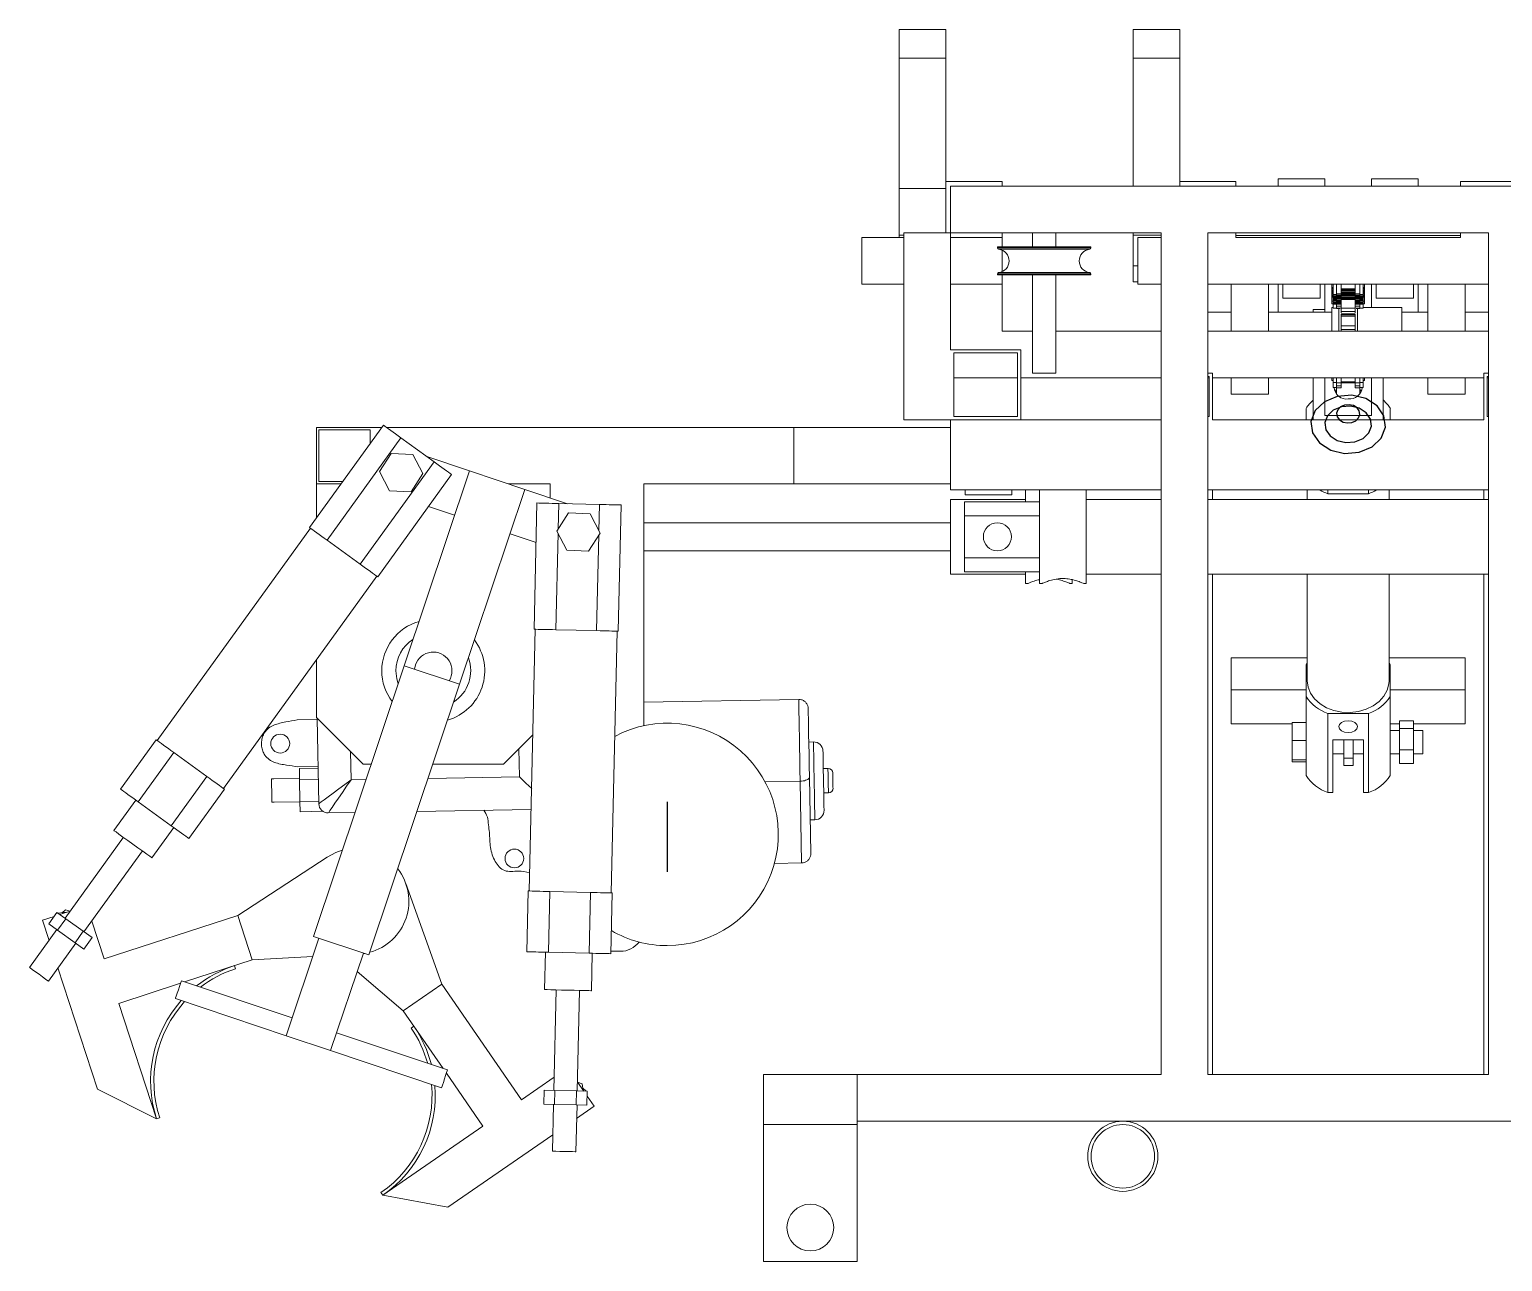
# Model space of a CAD drawing. Header units: millimetres. Extents: x 174 to 988, y 116 to 750.
# Drawn here: x 174.1 to 331.6, y 209.2 to 340.9 of the extents above; entities that cross this region are included whole.
import ezdxf

# ---------------------------------------------------------------- set-up
doc = ezdxf.new("R2010")
doc.units = ezdxf.units.MM
doc.linetypes.add('CENTERX2', pattern=[20.32, 12.7, -2.54, 2.54, -2.54])

msp = doc.modelspace()

# ---------------------------------------------------------------- linework, layer by layer
at = {"color": 7, "linetype": 'Continuous', "lineweight": 15}
for p, q in [((272.08, 340.94), (267.08, 340.94)), ((297.08, 340.94), (292.08, 340.94)), ((272.08, 337.86), (267.08, 337.86)), ((267.08, 337.86), (267.08, 323.94)), ((272.08, 337.86), (272.08, 324.69)), ((297.08, 337.86), (292.08, 337.86)), ((292.08, 337.86), (292.08, 324.19)), ((297.08, 337.86), (297.08, 324.69)), ((272.08, 324.69), (278.08, 324.69)), ((272.08, 319.19), (272.08, 324.69)), ((278.08, 324.69), (278.08, 324.19)), ((297.08, 324.69), (297.08, 324.19)), ((303.08, 324.69), (297.08, 324.69)), ((303.08, 324.19), (303.08, 324.69)), ((307.58, 324.19), (307.58, 324.96)), ((312.58, 324.96), (307.58, 324.96)), ((312.58, 324.19), (312.58, 324.96)), ((317.58, 324.19), (317.58, 324.96)), ((317.58, 324.96), (322.58, 324.96)), ((322.58, 324.19), (322.58, 324.96)), ((333.08, 324.69), (327.08, 324.69)), ((327.08, 324.69), (327.08, 324.19)), ((272.08, 323.94), (267.08, 323.94)), ((267.08, 323.94), (267.08, 318.94)), ((272.58, 319.19), (272.58, 324.19)), ((272.58, 324.19), (357.58, 324.19)), ((263.08, 318.69), (263.08, 313.69)), ((263.08, 318.69), (267.58, 318.69)), ((267.58, 318.94), (267.08, 318.94)), ((267.08, 318.94), (267.08, 318.69)), ((267.58, 299.19), (267.58, 319.19)), ((272.58, 319.19), (267.58, 319.19)), ((272.58, 319.19), (295.08, 319.19)), ((272.58, 306.69), (272.58, 319.19)), ((278.08, 318.69), (272.58, 318.69)), ((278.08, 319.19), (278.08, 318.69)), ((278.08, 318.69), (278.08, 317.69)), ((281.33, 319.19), (281.33, 317.69)), ((283.83, 317.69), (283.83, 319.19)), ((292.08, 319.19), (292.08, 318.94)), ((295.08, 318.94), (292.08, 318.94)), ((292.08, 318.94), (292.08, 315.67)), ((292.58, 318.69), (292.58, 313.69)), ((295.08, 318.69), (292.58, 318.69)), ((295.08, 229.19), (295.08, 319.19)), ((300.08, 319.19), (330.08, 319.19)), ((300.08, 229.19), (300.08, 319.19)), ((303.08, 318.69), (303.08, 319.19)), ((327.08, 318.89), (303.08, 318.89)), ((327.08, 318.69), (303.08, 318.69)), ((327.08, 319.19), (327.08, 318.69)), ((330.08, 229.19), (330.08, 319.19)), ((277.58, 317.69), (277.58, 317.58)), ((277.58, 317.69), (282.58, 317.69)), ((278.08, 317.33), (278.08, 315.04)), ((282.58, 317.69), (287.58, 317.69)), ((287.58, 317.58), (287.58, 317.69)), ((292.58, 315.67), (292.08, 315.67)), ((292.08, 313.96), (292.08, 315.67)), ((263.08, 313.69), (267.58, 313.69)), ((272.58, 313.69), (278.08, 313.69)), ((277.58, 314.79), (277.58, 314.69)), ((277.58, 314.69), (282.58, 314.69)), ((278.08, 314.69), (278.08, 313.69)), ((278.08, 308.69), (278.08, 313.69)), ((281.33, 314.69), (281.33, 304.19)), ((282.58, 314.69), (287.58, 314.69)), ((283.83, 304.19), (283.83, 314.69)), ((287.58, 314.69), (287.58, 314.79)), ((292.58, 313.96), (292.08, 313.96)), ((295.08, 313.69), (292.58, 313.69)), ((330.08, 313.69), (300.08, 313.69)), ((302.58, 308.69), (302.58, 313.69)), ((306.58, 308.69), (306.58, 313.69)), ((307.58, 313.69), (307.58, 310.69)), ((308.08, 313.69), (308.08, 312.19)), ((312.08, 312.19), (312.08, 313.69)), ((312.58, 313.69), (312.58, 310.69)), ((313.33, 313.69), (313.33, 313.34)), ((313.48, 312.59), (313.48, 313.69)), ((313.83, 312.65), (313.83, 313.69)), ((314.33, 312.65), (314.33, 313.69)), ((315.83, 312.65), (315.83, 313.69)), ((316.33, 312.65), (316.33, 313.69)), ((316.68, 312.59), (316.68, 313.69)), ((316.83, 313.69), (316.83, 313.34)), ((317.58, 313.69), (317.58, 311.19)), ((318.08, 312.19), (318.08, 313.69)), ((322.08, 313.69), (322.08, 312.19)), ((322.58, 313.69), (322.58, 310.69)), ((323.58, 308.69), (323.58, 313.69)), ((327.58, 308.69), (327.58, 313.69)), ((308.08, 312.19), (312.08, 312.19)), ((313.33, 313.34), (313.48, 313.34)), ((313.33, 313.34), (313.33, 313.22)), ((313.33, 313.22), (313.48, 313.22)), ((313.33, 313.22), (313.33, 313.11)), ((313.33, 313.11), (313.48, 313.11)), ((313.33, 313.11), (313.33, 312.99)), ((313.33, 312.99), (313.48, 312.99)), ((313.33, 312.99), (313.33, 312.88)), ((313.33, 312.88), (313.48, 312.88)), ((313.33, 312.88), (313.33, 312.76)), ((313.33, 312.76), (313.48, 312.76)), ((313.33, 312.76), (313.33, 312.65)), ((313.33, 312.65), (313.48, 312.65)), ((313.33, 312.65), (313.33, 312.53)), ((313.33, 312.53), (313.48, 312.53)), ((313.33, 312.53), (313.33, 312.42)), ((313.33, 312.42), (313.48, 312.42)), ((313.33, 312.42), (313.33, 312.3)), ((313.33, 312.3), (313.48, 312.3)), ((313.33, 312.3), (313.33, 311.88)), ((313.33, 311.88), (313.48, 311.88)), ((313.33, 311.88), (313.33, 311.61)), ((313.48, 312.59), (313.83, 312.59)), ((313.48, 312.47), (313.48, 312.59)), ((313.48, 312.47), (313.83, 312.47)), ((313.48, 312.36), (313.48, 312.47)), ((313.48, 312.36), (313.83, 312.36)), ((313.48, 312.24), (313.48, 312.36)), ((313.48, 312.24), (313.83, 312.24)), ((313.48, 312.13), (313.48, 312.24)), ((313.48, 312.13), (313.83, 312.13)), ((313.48, 312.01), (313.48, 312.13)), ((313.48, 312.01), (313.83, 312.01)), ((313.48, 311.9), (313.48, 312.01)), ((313.48, 311.9), (313.83, 311.9)), ((313.48, 311.78), (313.48, 311.9)), ((313.83, 312.65), (314.33, 312.65)), ((313.83, 312.54), (313.83, 312.65)), ((313.83, 312.54), (314.33, 312.54)), ((313.83, 312.42), (313.83, 312.54)), ((313.83, 312.42), (314.33, 312.42)), ((313.83, 312.31), (313.83, 312.42)), ((313.83, 312.31), (314.33, 312.31)), ((313.83, 312.19), (313.83, 312.31)), ((313.83, 312.19), (314.33, 312.19)), ((313.83, 312.08), (313.83, 312.19)), ((313.83, 312.08), (314.33, 312.08)), ((313.83, 311.96), (313.83, 312.08)), ((313.83, 311.96), (314.33, 311.96)), ((313.83, 311.85), (313.83, 311.96)), ((313.83, 311.85), (314.33, 311.85)), ((313.83, 311.73), (313.83, 311.85)), ((314.33, 313.2), (315.83, 313.2)), ((314.33, 313.09), (315.83, 313.09)), ((314.33, 312.97), (315.83, 312.97)), ((314.33, 312.86), (315.83, 312.86)), ((314.33, 312.74), (315.83, 312.74)), ((314.33, 312.54), (314.33, 312.65)), ((314.33, 312.63), (315.83, 312.63)), ((314.33, 312.42), (314.33, 312.54)), ((314.33, 312.51), (315.83, 312.51)), ((314.33, 312.31), (314.33, 312.42)), ((314.33, 312.4), (315.83, 312.4)), ((314.33, 312.19), (314.33, 312.31)), ((314.33, 312.28), (315.83, 312.28)), ((314.33, 312.08), (314.33, 312.19)), ((314.33, 312.17), (315.83, 312.17)), ((314.33, 311.96), (314.33, 312.08)), ((314.33, 312.05), (315.83, 312.05)), ((314.33, 311.85), (314.33, 311.96)), ((314.33, 311.73), (314.33, 311.85)), ((315.83, 312.65), (316.33, 312.65)), ((315.83, 312.54), (315.83, 312.65)), ((315.83, 312.54), (316.33, 312.54)), ((315.83, 312.42), (315.83, 312.54)), ((315.83, 312.42), (316.33, 312.42)), ((315.83, 312.31), (315.83, 312.42)), ((315.83, 312.31), (316.33, 312.31)), ((315.83, 312.19), (315.83, 312.31)), ((315.83, 312.19), (316.33, 312.19)), ((315.83, 312.08), (315.83, 312.19)), ((315.83, 312.08), (316.33, 312.08)), ((315.83, 311.96), (315.83, 312.08)), ((315.83, 311.96), (316.33, 311.96)), ((315.83, 311.85), (315.83, 311.96)), ((315.83, 311.85), (316.33, 311.85)), ((315.83, 311.73), (315.83, 311.85)), ((316.33, 312.54), (316.33, 312.65)), ((316.33, 312.59), (316.68, 312.59)), ((316.33, 312.42), (316.33, 312.54)), ((316.33, 312.47), (316.68, 312.47)), ((316.33, 312.31), (316.33, 312.42)), ((316.33, 312.36), (316.68, 312.36)), ((316.33, 312.19), (316.33, 312.31)), ((316.33, 312.24), (316.68, 312.24)), ((316.33, 312.08), (316.33, 312.19)), ((316.33, 312.13), (316.68, 312.13)), ((316.33, 311.96), (316.33, 312.08)), ((316.33, 312.01), (316.68, 312.01)), ((316.33, 311.85), (316.33, 311.96)), ((316.33, 311.9), (316.68, 311.9)), ((316.33, 311.73), (316.33, 311.85)), ((316.68, 313.34), (316.83, 313.34)), ((316.68, 313.22), (316.83, 313.22)), ((316.68, 313.11), (316.83, 313.11)), ((316.68, 312.99), (316.83, 312.99)), ((316.68, 312.88), (316.83, 312.88)), ((316.68, 312.76), (316.83, 312.76)), ((316.68, 312.65), (316.83, 312.65)), ((316.68, 312.47), (316.68, 312.59)), ((316.68, 312.53), (316.83, 312.53)), ((316.68, 312.36), (316.68, 312.47)), ((316.68, 312.42), (316.83, 312.42)), ((316.68, 312.24), (316.68, 312.36)), ((316.68, 312.3), (316.83, 312.3)), ((316.68, 312.13), (316.68, 312.24)), ((316.68, 312.01), (316.68, 312.13)), ((316.68, 311.9), (316.68, 312.01)), ((316.68, 311.78), (316.68, 311.9)), ((316.68, 311.88), (316.83, 311.88)), ((316.83, 313.34), (316.83, 313.22)), ((316.83, 313.22), (316.83, 313.11)), ((316.83, 313.11), (316.83, 312.99)), ((316.83, 312.99), (316.83, 312.88)), ((316.83, 312.88), (316.83, 312.76)), ((316.83, 312.76), (316.83, 312.65)), ((316.83, 312.65), (316.83, 312.53)), ((316.83, 312.53), (316.83, 312.42)), ((316.83, 312.42), (316.83, 312.3)), ((316.83, 312.3), (316.83, 311.88)), ((316.83, 311.88), (316.83, 311.61)), ((322.08, 312.19), (318.08, 312.19)), ((302.58, 310.69), (300.08, 310.69)), ((313.33, 310.69), (306.58, 310.69)), ((311.33, 311), (311.33, 310.69)), ((311.33, 311), (312.58, 311)), ((313.33, 311.61), (313.48, 311.61)), ((313.48, 311.19), (313.33, 311.19)), ((313.33, 309.49), (313.33, 311.19)), ((313.48, 311.78), (313.83, 311.78)), ((313.48, 311.67), (313.48, 311.78)), ((313.48, 311.67), (313.83, 311.67)), ((313.48, 311.55), (313.48, 311.67)), ((313.48, 311.55), (313.83, 311.55)), ((313.48, 311.13), (313.48, 311.55)), ((313.48, 311.13), (313.83, 311.13)), ((313.83, 311.73), (314.33, 311.73)), ((313.83, 311.62), (313.83, 311.73)), ((313.83, 311.62), (314.33, 311.62)), ((313.83, 311.5), (313.83, 311.62)), ((313.83, 311.5), (314.33, 311.5)), ((313.83, 311.26), (313.83, 311.5)), ((313.83, 311.26), (314.33, 311.26)), ((313.83, 311.08), (313.83, 311.26)), ((313.83, 311.08), (314.23, 311.08)), ((314.33, 311.62), (314.33, 311.73)), ((314.33, 311.5), (314.33, 311.62)), ((314.33, 311.26), (314.33, 311.5)), ((314.33, 311.39), (314.33, 311.15)), ((314.33, 311.15), (315.83, 311.15)), ((314.33, 311.15), (314.33, 310.77)), ((314.33, 310.77), (315.83, 310.77)), ((314.33, 310.77), (314.33, 310.65)), ((315.83, 310.52), (314.33, 310.52)), ((314.33, 310.51), (315.83, 310.51)), ((314.33, 310.43), (314.33, 310.49)), ((314.33, 310.43), (315.83, 310.43)), ((314.33, 310.43), (314.33, 310.29)), ((314.33, 310.29), (315.83, 310.29)), ((315.83, 311.73), (316.33, 311.73)), ((315.83, 311.62), (315.83, 311.73)), ((315.83, 311.62), (316.33, 311.62)), ((315.83, 311.5), (315.83, 311.62)), ((315.83, 311.5), (316.33, 311.5)), ((315.83, 311.26), (315.83, 311.5)), ((315.83, 311.39), (315.83, 311.15)), ((316.33, 311.26), (315.83, 311.26)), ((315.83, 311.15), (315.83, 310.77)), ((315.83, 310.77), (315.83, 310.65)), ((315.83, 310.43), (315.83, 310.49)), ((315.83, 310.43), (315.83, 310.29)), ((315.93, 311.08), (316.33, 311.08)), ((316.33, 311.78), (316.68, 311.78)), ((316.33, 311.62), (316.33, 311.73)), ((316.33, 311.67), (316.68, 311.67)), ((316.33, 311.5), (316.33, 311.62)), ((316.33, 311.55), (316.68, 311.55)), ((316.33, 311.26), (316.33, 311.5)), ((316.33, 311.08), (316.33, 311.26)), ((316.33, 311.13), (316.68, 311.13)), ((316.68, 311.67), (316.68, 311.78)), ((316.68, 311.55), (316.68, 311.67)), ((316.68, 311.61), (316.83, 311.61)), ((316.68, 311.13), (316.68, 311.55)), ((320.83, 311.19), (316.68, 311.19)), ((320.83, 309.49), (320.83, 311.19)), ((323.58, 310.69), (320.83, 310.69)), ((330.08, 310.69), (327.58, 310.69)), ((281.33, 308.69), (278.08, 308.69)), ((295.08, 308.69), (283.83, 308.69)), ((330.08, 308.69), (300.08, 308.69)), ((313.33, 308.69), (313.33, 309.49)), ((314.33, 309.24), (314.33, 309.68)), ((314.33, 309.24), (315.83, 309.24)), ((314.33, 309.24), (314.33, 308.85)), ((314.33, 308.85), (315.83, 308.85)), ((314.33, 308.85), (314.33, 308.69)), ((315.83, 309.24), (315.83, 309.68)), ((315.83, 309.24), (315.83, 308.85)), ((315.83, 308.85), (315.83, 308.69)), ((320.83, 308.69), (320.83, 309.49)), ((280.08, 306.69), (272.58, 306.69)), ((279.73, 306.34), (272.93, 306.34)), ((272.93, 306.34), (272.93, 299.54)), ((279.73, 299.54), (279.73, 306.34)), ((280.08, 299.19), (280.08, 306.69)), ((282.58, 304.19), (281.33, 304.19)), ((283.83, 304.19), (282.58, 304.19)), ((300.58, 304.19), (300.08, 304.19)), ((300.58, 299.19), (300.58, 304.19)), ((329.58, 304.19), (329.58, 299.19)), ((330.08, 304.19), (329.58, 304.19)), ((279.73, 303.69), (272.93, 303.69)), ((295.08, 303.69), (280.08, 303.69)), ((300.23, 303.84), (300.08, 303.84)), ((300.23, 303.69), (300.08, 303.69)), ((300.23, 299.54), (300.23, 303.84)), ((329.58, 303.69), (300.58, 303.69)), ((302.58, 301.94), (302.58, 303.69)), ((306.58, 301.94), (306.58, 303.69)), ((311.33, 299.19), (311.33, 303.69)), ((312.58, 303.69), (312.58, 299.67)), ((313.33, 303.69), (313.33, 303.41)), ((313.33, 303.41), (313.48, 303.41)), ((313.48, 303.68), (313.48, 303.19)), ((313.48, 303.19), (313.83, 303.19)), ((313.48, 302.66), (313.48, 303.19)), ((313.48, 302.66), (313.83, 302.66)), ((313.83, 303.68), (313.83, 303.19)), ((313.83, 303.19), (313.83, 303.14)), ((313.83, 303.14), (314.33, 303.14)), ((313.83, 302.83), (313.83, 303.14)), ((313.83, 302.83), (314.33, 302.83)), ((313.83, 302.61), (313.83, 302.83)), ((313.83, 302.61), (314.33, 302.61)), ((313.83, 302.61), (313.83, 301.95)), ((314.33, 303.69), (315.83, 303.69)), ((314.33, 303.69), (314.33, 303.14)), ((314.33, 303.24), (315.83, 303.24)), ((314.33, 303.22), (315.83, 303.22)), ((314.33, 303.16), (315.83, 303.16)), ((314.33, 302.83), (314.33, 303.14)), ((314.33, 302.61), (314.33, 302.83)), ((315.83, 303.69), (315.83, 303.14)), ((315.83, 303.14), (316.33, 303.14)), ((315.83, 302.83), (315.83, 303.14)), ((316.33, 302.83), (315.83, 302.83)), ((315.83, 302.61), (315.83, 302.83)), ((315.83, 302.61), (316.33, 302.61)), ((316.33, 303.68), (316.33, 303.19)), ((316.33, 303.19), (316.68, 303.19)), ((316.33, 303.19), (316.33, 303.14)), ((316.33, 302.83), (316.33, 303.14)), ((316.33, 302.61), (316.33, 302.83)), ((316.33, 302.66), (316.68, 302.66)), ((316.33, 301.95), (316.33, 302.61)), ((316.68, 303.68), (316.68, 303.19)), ((316.68, 303.41), (316.83, 303.41)), ((316.68, 302.66), (316.68, 303.19)), ((316.83, 303.69), (316.83, 303.41)), ((317.58, 299.67), (317.58, 303.69)), ((318.83, 303.69), (318.83, 299.19)), ((323.58, 301.94), (323.58, 303.69)), ((327.58, 301.94), (327.58, 303.69)), ((330.08, 303.84), (329.93, 303.84)), ((329.93, 303.84), (329.93, 299.54)), ((330.08, 303.69), (329.93, 303.69)), ((302.58, 301.94), (306.58, 301.94)), ((323.58, 301.94), (327.58, 301.94)), ((272.93, 299.54), (279.73, 299.54)), ((300.08, 299.54), (300.23, 299.54)), ((310.58, 300.41), (310.58, 299.19)), ((312.58, 299.67), (317.58, 299.67)), ((319.58, 299.19), (319.58, 300.41)), ((329.93, 299.54), (330.08, 299.54)), ((204.04, 287.67), (211.94, 298.62)), ((211.75, 298.36), (204.77, 298.36)), ((204.77, 292.36), (204.77, 298.36)), ((205.02, 298.11), (205.02, 292.61)), ((210.52, 298.11), (205.02, 298.11)), ((210.52, 296.66), (210.52, 298.11)), ((255.8, 298.36), (212.3, 298.36)), ((255.8, 292.36), (255.8, 298.36)), ((255.8, 298.36), (272.58, 298.36)), ((280.08, 299.19), (267.58, 299.19)), ((272.58, 299.19), (272.58, 291.69)), ((295.08, 299.19), (280.08, 299.19)), ((329.58, 299.19), (300.58, 299.19)), ((205.92, 286.31), (213.82, 297.26)), ((217.35, 294.71), (213.82, 297.26)), ((209.45, 283.76), (217.35, 294.71)), ((212.77, 295.6), (211.52, 293.66)), ((215.07, 295.5), (212.77, 295.6)), ((216.14, 293.45), (215.07, 295.5)), ((221.14, 293.74), (216.58, 295.27)), ((211.33, 282.4), (219.23, 293.35)), ((211.52, 293.66), (212.59, 291.61)), ((214.16, 272.9), (221.14, 293.74)), ((214.89, 291.5), (216.14, 293.45)), ((227.07, 291.75), (221.14, 293.74)), ((204.77, 292.36), (204.77, 288.69)), ((207.42, 292.36), (204.77, 292.36)), ((205.02, 292.61), (207.6, 292.61)), ((212.59, 291.61), (214.89, 291.5)), ((220.09, 270.91), (227.07, 291.75)), ((229.77, 292.36), (225.26, 292.36)), ((231.63, 290.22), (227.07, 291.75)), ((229.77, 292.36), (229.77, 290.84)), ((255.8, 292.36), (239.77, 292.36)), ((239.77, 292.36), (239.77, 266.48)), ((255.8, 292.36), (272.58, 292.36)), ((295.08, 291.69), (272.58, 291.69)), ((274.14, 291.19), (274.14, 291.69)), ((279.14, 291.19), (279.14, 291.69)), ((280.58, 290.44), (280.58, 291.69)), ((282.08, 281.69), (282.08, 291.69)), ((287.08, 281.69), (287.08, 291.69)), ((330.08, 291.69), (300.08, 291.69)), ((300.58, 290.69), (300.58, 291.69)), ((310.71, 291.69), (310.71, 290.69)), ((312.9, 291.69), (312.9, 291.29)), ((317.26, 291.69), (317.26, 291.29)), ((319.46, 290.69), (319.46, 291.69)), ((329.58, 290.69), (329.58, 291.69)), ((219.55, 289), (216.77, 289.93)), ((228.05, 276.8), (228.36, 290.3)), ((230.62, 287.51), (230.68, 290.25)), ((235.04, 290.15), (230.68, 290.25)), ((234.98, 287.33), (235.04, 290.15)), ((237.05, 276.6), (237.36, 290.09)), ((280.58, 290.69), (272.58, 290.69)), ((272.58, 282.69), (272.58, 290.69)), ((282.08, 290.44), (274.08, 290.44)), ((274.08, 288.94), (274.08, 290.44)), ((274.14, 291.19), (279.14, 291.19)), ((295.08, 290.69), (287.08, 290.69)), ((330.08, 290.69), (300.08, 290.69)), ((312.9, 291.29), (317.26, 291.29)), ((231.73, 289.25), (230.49, 287.3)), ((234.04, 289.14), (231.73, 289.25)), ((235.1, 287.09), (234.04, 289.14)), ((282.08, 288.94), (274.08, 288.94)), ((274.08, 288.94), (274.08, 284.44)), ((204.14, 287.6), (187.75, 264.89)), ((228.27, 286.08), (225.48, 287.01)), ((230.37, 276.75), (230.61, 287.06)), ((230.49, 287.3), (231.55, 285.25)), ((233.86, 285.15), (235.1, 287.09)), ((234.73, 276.65), (234.97, 286.88)), ((272.58, 288.19), (239.77, 288.19)), ((209.45, 283.76), (205.92, 286.31)), ((231.55, 285.25), (233.86, 285.15)), ((239.77, 285.19), (272.58, 285.19)), ((282.08, 284.44), (274.08, 284.44)), ((274.08, 282.94), (274.08, 284.44)), ((194.85, 259.77), (211.23, 282.48)), ((272.58, 282.69), (280.58, 282.69)), ((274.08, 282.94), (282.08, 282.94)), ((280.58, 281.69), (280.58, 282.94)), ((285.58, 281.69), (285.58, 282.05)), ((287.08, 282.69), (295.08, 282.69)), ((300.08, 282.69), (330.08, 282.69)), ((300.58, 229.19), (300.58, 282.69)), ((310.71, 282.69), (310.71, 271.3)), ((319.46, 271.3), (319.46, 282.69)), ((329.58, 229.19), (329.58, 282.69)), ((280.58, 281.69), (280.83, 281.69)), ((282.08, 281.69), (282.36, 281.69)), ((285.31, 281.69), (285.58, 281.69)), ((286.83, 281.69), (287.08, 281.69)), ((228.18, 276.8), (227.54, 248.81)), ((234.73, 276.65), (230.37, 276.75)), ((236.28, 248.61), (236.93, 276.6)), ((204.46, 243.96), (214.16, 272.9)), ((204.77, 273.53), (204.77, 267.36)), ((214.16, 272.9), (220.09, 270.91)), ((215.38, 272.99), (215.28, 272.53)), ((302.58, 270.33), (302.58, 273.73)), ((310.71, 273.73), (302.58, 273.73)), ((310.71, 273.19), (310.58, 273)), ((310.58, 273), (310.58, 269.6)), ((327.58, 273.73), (319.46, 273.73)), ((319.58, 273), (319.46, 273.19)), ((319.58, 269.6), (319.58, 273)), ((327.58, 270.33), (327.58, 273.73)), ((210.39, 241.97), (220.09, 270.91)), ((256.34, 269.3), (239.77, 269.01)), ((310.58, 270.33), (302.58, 270.33)), ((302.58, 266.67), (302.58, 270.33)), ((310.58, 269.6), (310.58, 263.09)), ((327.58, 270.33), (319.58, 270.33)), ((319.58, 269.6), (319.58, 261.15)), ((327.58, 266.67), (327.58, 270.33)), ((312.9, 267.8), (312.9, 259.34)), ((312.9, 267.8), (317.26, 267.8)), ((317.26, 267.8), (317.26, 259.34)), ((202.72, 267.1), (204.87, 267.14)), ((204.77, 267.36), (209.77, 262.36)), ((204.86, 267.27), (205.03, 258.14)), ((309.08, 266.67), (302.58, 266.67)), ((309.08, 266.82), (310.58, 266.82)), ((309.08, 264.92), (309.08, 266.82)), ((320.58, 266.67), (319.58, 266.67)), ((320.58, 267), (322.08, 267)), ((320.58, 267), (320.58, 266.19)), ((320.58, 266.19), (320.58, 263.92)), ((320.58, 266.19), (322.08, 266.19)), ((322.08, 267), (322.08, 266.19)), ((327.58, 266.67), (322.08, 266.67)), ((322.08, 266.19), (322.08, 263.92)), ((183.85, 259.69), (187.65, 264.96)), ((198.91, 264.77), (198.92, 264.29)), ((224.77, 262.36), (227.92, 265.5)), ((257.92, 264.75), (257.42, 264.74)), ((309.08, 264.92), (310.58, 264.92)), ((309.08, 262.83), (309.08, 264.92)), ((313.43, 264.98), (316.73, 264.98)), ((313.43, 259.34), (313.43, 264.98)), ((314.6, 263.02), (314.6, 264.98)), ((315.6, 264.98), (315.6, 263.02)), ((316.73, 264.98), (316.73, 259.34)), ((320.58, 265.97), (319.58, 265.97)), ((323.08, 265.97), (322.08, 265.97)), ((323.08, 265.97), (323.08, 263.47)), ((185.73, 258.34), (189.53, 263.61)), ((193.07, 261.06), (189.53, 263.61)), ((310.58, 262.83), (310.58, 263.09)), ((313.43, 263.47), (314.6, 263.47)), ((314.6, 263.02), (315.6, 263.02)), ((314.6, 262.22), (314.6, 263.02)), ((315.6, 263.47), (316.73, 263.47)), ((315.6, 263.02), (315.6, 262.22)), ((319.58, 263.47), (320.58, 263.47)), ((320.58, 263.92), (322.08, 263.92)), ((320.58, 263.92), (320.58, 262.45)), ((322.08, 263.92), (322.08, 262.45)), ((322.08, 263.47), (323.08, 263.47)), ((202.8, 262.1), (204.96, 262.14)), ((202.96, 261.91), (204.96, 261.95)), ((202.96, 261.91), (202.98, 260.69)), ((210.63, 262.36), (209.77, 262.36)), ((224.77, 262.36), (217.22, 262.36)), ((259.47, 261.92), (258.97, 261.91)), ((309.08, 262.83), (310.58, 262.83)), ((309.08, 262.63), (309.08, 262.83)), ((309.08, 262.63), (310.58, 262.63)), ((310.58, 262.81), (310.58, 262.83)), ((310.58, 262.81), (310.58, 261.15)), ((314.6, 262.22), (315.6, 262.22)), ((320.58, 262.45), (322.08, 262.45)), ((189.26, 255.79), (193.07, 261.06)), ((199.98, 260.8), (200.23, 260.8)), ((202.98, 260.85), (200.23, 260.8)), ((202.98, 260.69), (204.98, 260.73)), ((202.98, 260.69), (203.02, 258.38)), ((256.49, 260.56), (252.75, 260.49)), ((256.49, 260.56), (256.65, 251.81)), ((257.63, 252.84), (257.48, 260.98)), ((185.47, 258.52), (183.13, 255.28)), ((189.26, 255.79), (185.73, 258.34)), ((191.15, 254.43), (194.95, 259.7)), ((200.27, 258.3), (200.02, 258.3)), ((200.27, 258.3), (203.02, 258.35)), ((203.02, 258.38), (205.02, 258.42)), ((203.02, 258.38), (203.04, 257.29)), ((259.01, 259.29), (259.51, 259.3)), ((312.9, 259.34), (313.43, 259.34)), ((316.73, 259.34), (317.26, 259.34)), ((203.04, 257.29), (205.45, 257.34)), ((206.04, 257.16), (208.9, 257.21)), ((215.53, 257.32), (227.74, 257.54)), ((187.18, 252.35), (189.52, 255.6)), ((257.57, 256.41), (258.07, 256.42)), ((184.14, 254.55), (177.9, 245.9)), ((179.93, 244.44), (186.17, 253.09)), ((205.93, 252.44), (196.36, 246.2)), ((256.65, 251.81), (253.75, 251.76)), ((214.33, 249.6), (218.17, 238.84)), ((227.26, 242.31), (227.41, 248.81)), ((229.58, 242.26), (229.73, 248.76)), ((234.09, 248.66), (229.73, 248.76)), ((233.94, 242.16), (234.09, 248.66)), ((236.26, 242.1), (236.41, 248.6)), ((175.48, 245.69), (176.74, 246.1)), ((176.19, 243.53), (175.48, 245.69)), ((177.04, 246.52), (176.17, 245.31)), ((177.04, 246.52), (177.98, 245.85)), ((177.98, 245.85), (177.1, 244.63)), ((177.15, 246.45), (178.07, 246.54)), ((177.35, 246.3), (178.45, 246.66)), ((177.95, 246.81), (177.61, 246.49)), ((178.45, 246.66), (177.95, 246.81)), ((177.98, 245.85), (179.85, 244.5)), ((196.36, 246.2), (182.1, 241.54)), ((196.36, 246.2), (197.91, 241.45)), ((177.03, 244.69), (174.1, 240.63)), ((176.17, 245.31), (177.1, 244.63)), ((177.1, 244.63), (178.98, 243.28)), ((179.85, 244.5), (178.98, 243.28)), ((179.85, 244.5), (180.79, 243.82)), ((182.1, 241.54), (180.77, 245.6)), ((176.13, 239.17), (179.05, 243.22)), ((178.98, 243.28), (179.91, 242.6)), ((180.79, 243.82), (179.91, 242.6)), ((205.05, 243.76), (201.56, 233.33)), ((204.46, 243.96), (210.39, 241.97)), ((190.68, 239.08), (197.91, 241.45)), ((197.91, 241.45), (204.4, 241.8)), ((209.8, 242.17), (206.3, 231.74)), ((209.78, 242.11), (209.91, 242.13)), ((229.26, 242.27), (229.17, 238.27)), ((233.94, 242.16), (229.58, 242.26)), ((234.17, 238.15), (234.26, 242.15)), ((237.27, 242.36), (236.27, 242.36)), ((181.38, 227.63), (177.15, 240.59)), ((196.12, 240.49), (196.01, 240.82)), ((214.06, 236), (209.13, 240.19)), ((183.65, 236.79), (190.26, 238.95)), ((202.19, 235.23), (190.34, 239.2)), ((218.17, 238.84), (214.06, 236)), ((218.17, 238.84), (226.69, 226.49)), ((230.42, 238.24), (230.17, 227.49)), ((232.67, 227.43), (232.92, 238.18)), ((187.69, 224.43), (183.65, 236.79)), ((189.71, 237.3), (201.56, 233.33)), ((218.32, 229.82), (214.06, 236)), ((206.3, 231.74), (201.56, 233.33)), ((218.79, 229.67), (206.94, 233.64)), ((214.91, 234.15), (215.19, 234.35)), ((206.3, 231.74), (218.15, 227.77)), ((222.58, 223.65), (218.67, 229.32)), ((226.69, 226.49), (230.21, 228.92)), ((232.69, 228.37), (233.18, 228.19)), ((233.35, 227.41), (232.69, 228.36)), ((252.58, 229.19), (252.58, 223.84)), ((262.58, 229.19), (252.58, 229.19)), ((262.58, 229.19), (262.58, 224.19)), ((295.08, 229.19), (262.58, 229.19)), ((330.08, 229.19), (300.08, 229.19)), ((187.69, 224.43), (181.38, 227.63)), ((229.11, 227.51), (229.08, 226.01)), ((229.11, 227.51), (230.27, 227.49)), ((230.27, 227.49), (230.23, 225.99)), ((230.27, 227.49), (232.58, 227.43)), ((232.58, 227.43), (232.54, 225.93)), ((232.58, 227.43), (233.73, 227.41)), ((233.18, 228.19), (233.3, 227.48)), ((233.61, 227.41), (233.26, 227.72)), ((233.73, 227.41), (233.7, 225.91)), ((234.47, 225.79), (233.72, 226.88)), ((229.08, 226.01), (230.23, 225.99)), ((230.14, 225.99), (230.02, 220.99)), ((230.23, 225.99), (232.54, 225.93)), ((232.52, 220.93), (232.64, 225.93)), ((232.54, 225.93), (233.7, 225.91)), ((232.6, 224.5), (234.47, 225.79)), ((187.69, 224.43), (188.02, 224.54)), ((211.88, 216.27), (222.58, 223.65)), ((262.58, 223.84), (252.58, 223.84)), ((252.58, 209.19), (252.58, 223.84)), ((367.58, 224.19), (262.58, 224.19)), ((262.58, 223.84), (262.58, 224.19)), ((262.58, 209.19), (262.58, 223.84)), ((218.83, 214.99), (230.06, 222.75)), ((211.88, 216.27), (211.68, 216.56)), ((211.88, 216.27), (218.83, 214.99)), ((262.58, 209.19), (252.58, 209.19))]:
    msp.add_line(p, q, dxfattribs=at)
at = {"color": 8, "linetype": 'Continuous', "lineweight": 15}
for p, q in [((277.58, 317.58), (282.58, 317.58)), ((277.72, 317.43), (282.58, 317.43)), ((282.58, 317.58), (287.58, 317.58)), ((282.58, 317.43), (287.45, 317.43)), ((277.58, 314.79), (282.58, 314.79)), ((277.72, 314.94), (282.58, 314.94)), ((282.58, 314.94), (287.45, 314.94)), ((282.58, 314.79), (287.58, 314.79)), ((314.08, 308.69), (314.08, 311.08)), ((316.08, 311.08), (316.08, 308.69)), ((208.48, 260.7), (208.43, 263.71)), ((226.43, 264.01), (226.48, 261.02)), ((210.08, 260.73), (208.48, 260.7)), ((226.48, 261.02), (216.71, 260.85))]:
    msp.add_line(p, q, dxfattribs=at)
at = {"color": 7, "linetype": 'CENTERX2'}
msp.add_line((242.27, 258.36), (242.27, 250.86), dxfattribs=at)
at = {"color": 7, "linetype": 'Continuous', "lineweight": 15, "flags": 128}
for points in [[(313.68, 302.22), (313.78, 302.39), (313.83, 302.46)], [(316.33, 302.46), (316.38, 302.39), (316.49, 302.22)], [(213.82, 297.26), (213.52, 297.47), (213.24, 297.68), (212.97, 297.87), (212.72, 298.05), (212.49, 298.22), (212.28, 298.37), (212.1, 298.5), (211.94, 298.62)], [(219.23, 293.35), (219.07, 293.47), (218.89, 293.6), (218.68, 293.75), (218.45, 293.91), (218.2, 294.09), (217.94, 294.29), (217.65, 294.49), (217.35, 294.71)], [(230.68, 290.25), (230.32, 290.25), (229.97, 290.26), (229.64, 290.27), (229.33, 290.28), (229.05, 290.28), (228.79, 290.29), (228.56, 290.29), (228.36, 290.3)], [(237.36, 290.09), (237.16, 290.1), (236.94, 290.1), (236.68, 290.11), (236.4, 290.11), (236.09, 290.12), (235.76, 290.13), (235.41, 290.14), (235.04, 290.15)], [(205.92, 286.31), (205.62, 286.53), (205.34, 286.73), (205.07, 286.93), (204.82, 287.11), (204.59, 287.27), (204.38, 287.42), (204.2, 287.55), (204.04, 287.67)], [(211.33, 282.4), (211.17, 282.52), (210.99, 282.65), (210.78, 282.8), (210.55, 282.97), (210.3, 283.15), (210.04, 283.34), (209.75, 283.55), (209.45, 283.76)], [(230.37, 276.75), (230.01, 276.76), (229.66, 276.77), (229.33, 276.77), (229.02, 276.78), (228.74, 276.79), (228.48, 276.79), (228.25, 276.8), (228.05, 276.8)], [(237.05, 276.6), (236.85, 276.6), (236.63, 276.61), (236.37, 276.61), (236.09, 276.62), (235.78, 276.62), (235.45, 276.63), (235.1, 276.64), (234.73, 276.65)], [(213.27, 272.36), (213.37, 271.5), (213.52, 270.98)], [(310.71, 271.3), (310.8, 270.62), (311.06, 269.96), (311.49, 269.36), (312.07, 268.83), (312.77, 268.41), (313.56, 268.11), (314.42, 267.93), (315.31, 267.9), (316.18, 268), (317.01, 268.24), (317.76, 268.61), (318.4, 269.08), (318.91, 269.65), (319.26, 270.28), (319.44, 270.96), (319.46, 271.3)], [(256.34, 269.3), (256.34, 269.22), (256.34, 268.95), (256.35, 268.51), (256.36, 267.92), (256.37, 267.17), (256.39, 266.28), (256.41, 265.29), (256.43, 264.19), (256.45, 263.02), (256.47, 261.8), (256.49, 260.56)], [(257.48, 260.98), (257.46, 262.23), (257.44, 263.43), (257.42, 264.56), (257.4, 265.59), (257.39, 266.48), (257.37, 267.22), (257.36, 267.78), (257.36, 268.14), (257.35, 268.31)], [(316.08, 266.39), (316.01, 266.63), (315.79, 266.83), (315.47, 266.97), (315.08, 267.01), (314.7, 266.97), (314.38, 266.83), (314.16, 266.63), (314.08, 266.39), (314.16, 266.15), (314.38, 265.94), (314.7, 265.81), (315.08, 265.76), (315.47, 265.81), (315.79, 265.94), (316.01, 266.15), (316.08, 266.39)], [(189.53, 263.61), (189.23, 263.82), (188.95, 264.03), (188.68, 264.22), (188.43, 264.4), (188.2, 264.57), (188, 264.72), (187.81, 264.85), (187.65, 264.96)], [(259.05, 257.44), (259.05, 257.53), (259.04, 257.8), (259.03, 258.23), (259.02, 258.8), (259.01, 259.48), (259, 260.22), (258.98, 260.98), (258.97, 261.72), (258.96, 262.4), (258.95, 262.97), (258.94, 263.4), (258.94, 263.67), (258.93, 263.76), (258.93, 263.76)], [(260.01, 259.81), (260, 259.87), (260, 260.04), (260, 260.31), (259.99, 260.62), (259.99, 260.93), (259.98, 261.19), (259.98, 261.37), (259.98, 261.43), (259.98, 261.43)], [(194.95, 259.7), (194.79, 259.81), (194.6, 259.95), (194.4, 260.1), (194.17, 260.26), (193.92, 260.44), (193.65, 260.64), (193.37, 260.84), (193.07, 261.06)], [(199.98, 260.8), (199.98, 260.68), (199.99, 260.41), (199.99, 260.01), (200, 259.55), (200.01, 259.09), (200.02, 258.69), (200.02, 258.41), (200.02, 258.3)], [(208.48, 260.7), (207.81, 260.2), (207.16, 259.72), (206.56, 259.28), (206.04, 258.89), (205.61, 258.57), (205.29, 258.33), (205.09, 258.19), (205.03, 258.14)], [(206.04, 257.16), (206.09, 257.22), (206.23, 257.43), (206.45, 257.75), (206.76, 258.19), (207.13, 258.73), (207.55, 259.34), (208.01, 260.01), (208.48, 260.7)], [(226.48, 261.02), (227.18, 260.34), (227.79, 259.76)], [(185.73, 258.34), (185.43, 258.55), (185.15, 258.76), (184.88, 258.95), (184.63, 259.13), (184.4, 259.3), (184.19, 259.45), (184.01, 259.58), (183.85, 259.69)], [(185.16, 253.82), (184.61, 254.21), (184.1, 254.58), (183.67, 254.89), (183.36, 255.12), (183.17, 255.25), (183.13, 255.28)], [(191.15, 254.43), (190.99, 254.54), (190.8, 254.68), (190.59, 254.83), (190.36, 254.99), (190.11, 255.17), (189.85, 255.36), (189.56, 255.57), (189.26, 255.79)], [(187.18, 252.35), (187.14, 252.38), (186.96, 252.52), (186.64, 252.75), (186.21, 253.06), (185.7, 253.42), (185.16, 253.82)], [(207.54, 253.16), (206.85, 252.92), (205.93, 252.44)], [(229.73, 248.76), (229.36, 248.76), (229.01, 248.77), (228.68, 248.78), (228.38, 248.79), (228.09, 248.79), (227.84, 248.8), (227.61, 248.81), (227.41, 248.81)], [(236.41, 248.6), (236.21, 248.61), (235.98, 248.61), (235.73, 248.62), (235.44, 248.63), (235.14, 248.63), (234.81, 248.64), (234.46, 248.65), (234.09, 248.66)], [(229.58, 242.26), (229.21, 242.27), (228.86, 242.27), (228.53, 242.28), (228.23, 242.29), (227.94, 242.3), (227.69, 242.3), (227.46, 242.31), (227.26, 242.31)], [(236.26, 242.1), (236.06, 242.11), (235.83, 242.11), (235.58, 242.12), (235.3, 242.13), (234.99, 242.13), (234.66, 242.14), (234.31, 242.15), (233.94, 242.16)], [(175.5, 239.62), (175.12, 239.9), (174.73, 240.18), (174.4, 240.42), (174.18, 240.58), (174.1, 240.63), (174.1, 240.63)], [(176.13, 239.17), (176.05, 239.22), (175.83, 239.38), (175.5, 239.62)], [(190.34, 239.2), (190.32, 239.13), (190.25, 238.92), (190.15, 238.61), (190.02, 238.25), (189.9, 237.89), (189.8, 237.58), (189.73, 237.37), (189.71, 237.3)], [(231.67, 238.21), (230.99, 238.22), (230.37, 238.24), (229.84, 238.25), (229.45, 238.26), (229.22, 238.27), (229.17, 238.27)], [(234.17, 238.15), (234.12, 238.15), (233.89, 238.16), (233.5, 238.17), (232.97, 238.18), (232.34, 238.19), (231.67, 238.21)], [(218.79, 229.67), (218.76, 229.59), (218.69, 229.39), (218.59, 229.08), (218.47, 228.72), (218.35, 228.35), (218.25, 228.05), (218.18, 227.84), (218.15, 227.77)], [(231.75, 220.95), (231.28, 220.96), (230.8, 220.97), (230.39, 220.98), (230.12, 220.99), (230.02, 220.99), (230.02, 220.99)], [(232.52, 220.93), (232.43, 220.93), (232.16, 220.94), (231.75, 220.95)]]:
    msp.add_lwpolyline(points, dxfattribs=at)
at = {"color": 7, "linetype": 'Continuous', "flags": 128}
for points in [[(311.26, 297.8), (312, 296.73), (313.21, 295.96), (314.7, 295.61), (316.25, 295.73), (317.63, 296.31), (318.62, 297.25), (319.07, 298.42), (318.91, 299.63), (318.17, 300.7), (316.96, 301.47), (315.47, 301.82), (313.91, 301.7), (312.54, 301.12), (311.55, 300.18), (311.1, 299.01), (311.26, 297.8)], [(315.91, 299.1), (316.2, 299.4), (316.33, 299.77), (316.27, 300.15), (316.03, 300.48), (315.64, 300.71), (315.17, 300.81), (314.69, 300.76), (314.26, 300.57), (313.96, 300.27), (313.84, 299.9), (313.9, 299.53), (314.14, 299.2), (314.53, 298.96), (315, 298.86), (315.48, 298.91), (315.91, 299.1)], [(312.69, 298.14), (313.15, 297.47), (313.91, 296.99), (314.84, 296.77), (315.81, 296.85), (316.67, 297.21), (317.29, 297.8), (317.57, 298.53), (317.47, 299.28), (317.01, 299.95), (316.26, 300.43), (315.32, 300.65), (314.35, 300.58), (313.49, 300.22), (312.88, 299.63), (312.6, 298.9), (312.69, 298.14)]]:
    msp.add_lwpolyline(points, dxfattribs=at)
at = {"color": 8, "linetype": 'Continuous', "lineweight": 15, "flags": 128}
for points in [[(257.92, 264.75), (257.92, 264.65), (257.92, 264.39), (257.93, 263.95), (257.94, 263.37), (257.95, 262.66), (257.97, 261.87), (257.98, 261.02), (258, 260.15), (258.01, 259.3), (258.03, 258.5), (258.04, 257.8), (258.05, 257.21), (258.06, 256.78), (258.06, 256.51), (258.07, 256.42)], [(259.47, 261.92), (259.47, 261.9), (259.47, 261.72), (259.48, 261.4), (259.48, 260.97), (259.49, 260.49), (259.5, 260.02), (259.51, 259.64), (259.51, 259.39), (259.51, 259.3)]]:
    msp.add_lwpolyline(points, dxfattribs=at)
at = {"color": 7, "linetype": 'Continuous', "lineweight": 15}
for centre, radius in [((277.58, 286.69), 1.5), ((200.91, 264.57), 1.01), ((225.94, 252.29), 1), ((290.99, 220.44), 3.75), ((290.99, 220.44), 3.4), ((257.58, 212.82), 2.5)]:
    msp.add_circle(centre, radius, dxfattribs=at)
for centre, radius, start, end in [((277.73, 317.58), 0.15, 180, 263.8494), ((277.58, 316.19), 1.25, 276.1506, 83.8494), ((287.58, 316.19), 1.25, 96.1506, 263.8494), ((287.43, 317.58), 0.15, 276.1506, 0), ((277.73, 314.79), 0.15, 96.1506, 180), ((287.43, 314.79), 0.15, 0, 83.8494), ((314.9, 302.73), 1.32, 182.8755, 277.9379), ((315.24, 302.76), 1.34, 263.2782, 355.9082), ((313.98, 298.27), 4.02, 131.2573, 147.7958), ((316.19, 298.27), 4.02, 32.2042, 48.7427), ((314.79, 296.33), 5.38, 239.6259, 249.4364), ((315.37, 296.33), 5.38, 290.5636, 300.3741), ((217.27, 272.36), 5.5, 106.0969, 180), ((217.27, 272.36), 4, 122.8486, 180), ((217.27, 272.36), 5.5, 286.0969, 36.8499), ((217.27, 272.36), 2, 327.7282, 161.4734), ((217.27, 272.36), 4, 302.8486, 20.0982), ((217.27, 272.36), 5.5, 180, 216.8499), ((314.43, 272.14), 4.61, 213.4485, 250.6856), ((315.74, 272.14), 4.61, 289.3144, 326.5515), ((242.27, 254.86), 11.89, 270, 118.1342), ((257.93, 263.75), 1, 1.0216, 91.0216), ((259.48, 261.42), 0.5, 1.0216, 91.0216), ((200.55, 260.81), 0.325, 180.9697, 181.272), ((314.43, 263.69), 4.61, 213.4482, 250.6859), ((315.74, 263.69), 4.61, 289.3141, 326.5518), ((199.42, 258.29), 0.848, 1.0528, 1.1696), ((259.51, 259.8), 0.5, 271.0216, 1.0216), ((206.03, 258.16), 1, 181.0216, 271.0216), ((258.05, 257.42), 1, 271.0216, 1.0216), ((209.01, 247.71), 5.65, 285.0777, 37.869), ((242.27, 254.86), 11.89, 239.9251, 270), ((237.27, 244.86), 2.5, 270, 323.0029), ((200.05, 228.47), 13, 108.0991, 128.4224), ((200.05, 228.47), 12.65, 108.0991, 127.3848), ((200.05, 228.47), 13, 138.4231, 198.0991), ((200.05, 228.47), 12.65, 137.7468, 198.0991), ((204.49, 226.97), 12.65, 15.6139, 34.6164), ((204.49, 226.97), 13, 14.5742, 34.6164), ((204.49, 226.97), 12.65, 304.6164, 5.2468), ((204.49, 226.97), 13, 304.6164, 4.5691)]:
    msp.add_arc(centre, radius, start, end, dxfattribs=at)
for points, knots in [([(267.08, 340.94), (267.08, 340.85), (267.08, 340.7), (267.08, 339.98), (267.08, 339.02), (267.08, 338.24), (267.08, 337.86)], [0, 0, 0, 0, 0.3224228, 0.6020333, 0.8032842, 1, 1, 1, 1]), ([(272.08, 340.94), (272.08, 340.85), (272.08, 340.7), (272.08, 339.98), (272.08, 339.02), (272.08, 338.24), (272.08, 337.86)], [0, 0, 0, 0, 0.3224228, 0.6020333, 0.8032842, 1, 1, 1, 1]), ([(292.08, 340.94), (292.08, 340.85), (292.08, 340.7), (292.08, 339.98), (292.08, 339.02), (292.08, 338.24), (292.08, 337.86)], [0, 0, 0, 0, 0.3224228, 0.6020333, 0.8032842, 1, 1, 1, 1]), ([(297.08, 340.94), (297.08, 340.85), (297.08, 340.7), (297.08, 339.98), (297.08, 339.02), (297.08, 338.24), (297.08, 337.86)], [0, 0, 0, 0, 0.3224228, 0.6020333, 0.8032842, 1, 1, 1, 1]), ([(314.33, 310.29), (314.33, 310.16), (314.33, 309.91), (314.33, 309.62), (314.33, 309.38), (314.33, 309.24)], [0, 0, 0, 0, 0.275593, 0.55781, 1, 1, 1, 1]), ([(315.83, 310.29), (315.83, 310.16), (315.83, 309.91), (315.83, 309.62), (315.83, 309.38), (315.83, 309.24)], [0, 0, 0, 0, 0.275593, 0.55781, 1, 1, 1, 1]), ([(280.83, 281.69), (280.86, 281.7), (280.9, 281.72), (281.25, 281.86), (281.65, 282.02), (281.98, 282.08), (282.08, 282.1)], [0, 0, 0, 0, 0.285174, 0.569786, 0.869201, 1, 1, 1, 1]), ([(282.36, 281.7), (282.36, 281.7), (282.33, 281.68), (282.52, 281.77), (282.91, 281.92), (283.5, 282.11), (284.24, 282.23), (284.98, 282.22), (285.65, 282.11), (286.23, 281.93), (286.66, 281.76), (286.82, 281.69), (286.83, 281.69), (286.83, 281.69)], [0, 0, 0, 0, 0.0390815, 0.1360976, 0.2361918, 0.3445387, 0.4555224, 0.5569011, 0.6519674, 0.7532371, 0.8636557, 0.9727646, 1, 1, 1, 1]), ([(283.87, 282.15), (283.88, 282.15), (284.12, 282.12), (284.54, 281.99), (285.03, 281.82), (285.31, 281.7), (285.31, 281.7), (285.31, 281.7)], [0, 0, 0, 0, 0.0150706, 0.2685036, 0.5472931, 0.8344371, 1, 1, 1, 1]), ([(256.34, 269.3), (256.44, 269.3), (256.65, 269.28), (256.94, 269.13), (257.17, 268.91), (257.32, 268.63), (257.35, 268.41), (257.35, 268.31), (257.35, 268.31)], [0, 0, 0, 0, 0.193695, 0.387174, 0.586572, 0.800439, 0.996825, 1, 1, 1, 1]), ([(202.72, 267.1), (202.31, 267.03), (201.48, 266.88), (200.42, 266.67), (199.65, 266.25), (199.24, 265.8), (198.98, 265.29), (198.93, 264.95), (198.91, 264.77)], [0, 0, 0, 0, 0.2515182, 0.5245144, 0.6558283, 0.7863222, 0.89335, 1, 1, 1, 1]), ([(202.8, 262.1), (202.4, 262.15), (201.56, 262.27), (200.5, 262.44), (199.71, 262.84), (199.28, 263.27), (199.01, 263.77), (198.95, 264.11), (198.92, 264.29)], [0, 0, 0, 0, 0.251517, 0.524514, 0.655828, 0.786321, 0.893351, 1, 1, 1, 1]), ([(256.49, 260.56), (256.6, 260.56), (256.81, 260.57), (257.09, 260.64), (257.32, 260.74), (257.45, 260.85), (257.48, 260.94), (257.48, 260.98), (257.48, 260.98)], [0, 0, 0, 0, 0.193696, 0.387176, 0.586578, 0.800445, 0.996826, 1, 1, 1, 1]), ([(227.58, 250.79), (227.17, 250.86), (226.51, 250.96), (225.62, 250.89), (224.89, 250.93), (224.28, 251.36), (223.72, 252.2), (223.3, 253.46), (223.32, 254.81), (223.16, 255.88), (223.12, 256.74), (222.82, 257.21), (222.66, 257.45)], [0, 0, 0, 0, 0.12759, 0.202388, 0.274241, 0.34642, 0.419135, 0.581304, 0.744059, 0.82943, 0.914672, 1, 1, 1, 1]), ([(257.63, 252.84), (257.63, 252.83), (257.63, 252.73), (257.6, 252.52), (257.47, 252.23), (257.25, 252), (256.96, 251.84), (256.75, 251.82), (256.65, 251.81)], [0, 0, 0, 0, 0.003174, 0.199561, 0.413426, 0.612827, 0.806304, 1, 1, 1, 1])]:
    msp.add_open_spline(points, degree=3, knots=knots, dxfattribs=at)

doc.saveas('drawing.dxf')
